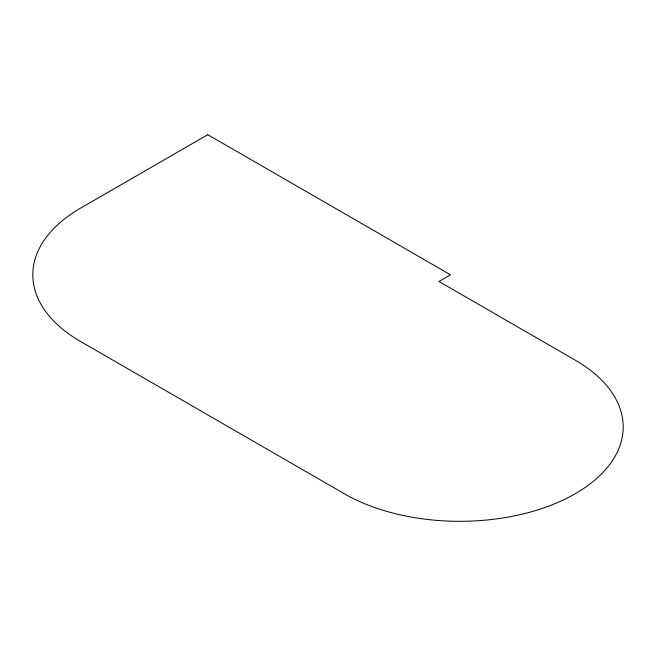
<?xml version="1.0" encoding="UTF-8"?>
<svg xmlns="http://www.w3.org/2000/svg" width="656" height="656" viewBox="0 0 656 656"><rect width="100%" height="100%" fill="white"/><g stroke="black" fill="none" stroke-linecap="round" stroke-linejoin="round"><path stroke-width="0.98" d="M207.804 134.685L80.672 208.083A163.442 94.366 0 0 0 80.672 341.538L344.179 493.673A163.442 94.366 0 0 0 575.328 493.673A163.442 94.366 0 0 0 575.328 360.218L438.954 281.481L450.508 274.815L207.804 134.685"/></g></svg>
